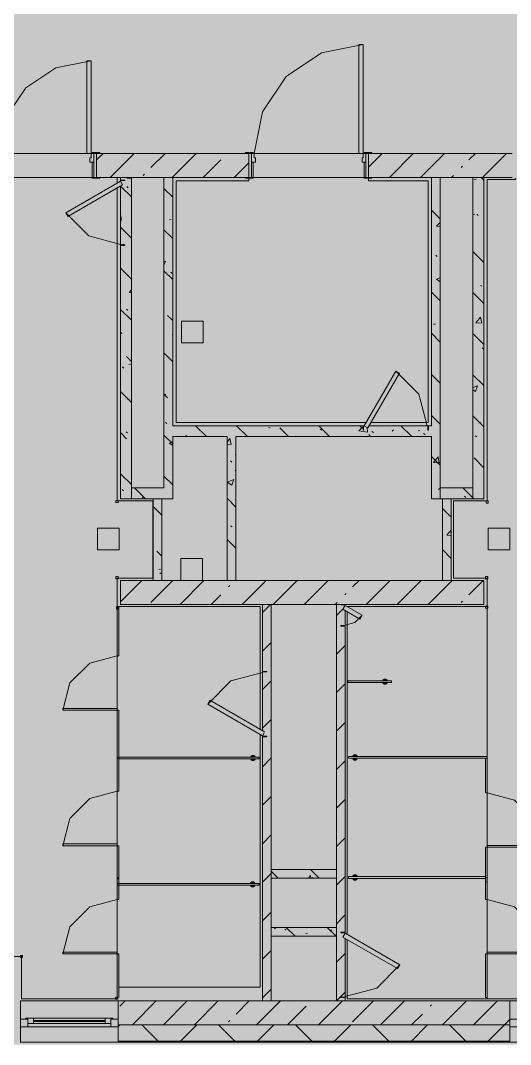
# Model space of a CAD drawing. Header units: millimetres. Extents: x -3817 to 677485, y -22715 to 103890.
# Drawn here: x 13802.1 to 13837.6, y -19606.1 to -19532.1 of the extents above; entities that cross this region are included whole.
import ezdxf

# ---------------------------------------------------------------- set-up
doc = ezdxf.new("R2010")
doc.units = ezdxf.units.MM
doc.layers.add('PDF _Геометрия', color=7, linetype='Continuous', true_color=0x1d1d1d)
doc.layers.add('PDF _Сплошная заливка', color=7, linetype='Continuous', true_color=0xffffff)

msp = doc.modelspace()

# ---------------------------------------------------------------- hatches: boundary and pattern name
at = {"layer": 'PDF _Сплошная заливка', "true_color": 0xd9d9d9, "transparency": 33554559}
for points in [[(13871.022, -19606.078), (13878.479, -19606.078), (13878.479, -19577.89), (13949.343, -19577.89), (13949.343, -19388.526), (13611.166, -19388.526), (13611.166, -19416.651), (13586.364, -19416.651), (13586.364, -19606.078), (13856.416, -19606.078)], [(13810.135, -19566.63), (13810.135, -19543.403), (13809.348, -19543.403), (13809.366, -19543.71), (13809.505, -19543.951), (13809.348, -19544.042), (13809.348, -19566.63)], [(13813.127, -19565.843), (13813.127, -19543.403), (13812.497, -19543.403), (13812.497, -19565.843), (13812.595, -19565.843)], [(13831.867, -19562.142), (13831.867, -19561.355), (13827.31, -19561.422), (13827.202, -19561.48), (13826.906, -19561.355), (13813.127, -19561.355), (13813.127, -19562.142), (13831.63, -19562.142)], [(13813.127, -19566.63), (13813.127, -19565.843), (13810.135, -19565.843), (13810.135, -19566.63), (13812.595, -19566.63)], [(13825.607, -19574.268), (13835.646, -19574.268), (13835.646, -19572.535), (13809.348, -19572.535), (13809.348, -19574.268), (13824.977, -19574.268)], [(13820.253, -19602.928), (13820.253, -19574.268), (13819.623, -19574.268), (13819.623, -19583.392), (13819.78, -19583.483), (13819.623, -19583.834), (13819.623, -19602.928)], [(13825.607, -19602.928), (13825.552, -19598.371), (13825.45, -19598.311), (13825.607, -19597.96), (13825.596, -19574.703), (13825.45, -19574.619), (13825.607, -19574.268), (13824.977, -19574.268), (13824.977, -19602.928)]]:
    msp.add_hatch(color=254, dxfattribs=at).paths.add_polyline_path(points)
at = {"layer": 'PDF _Сплошная заливка', "true_color": 0xcdcdcd, "transparency": 33554559}
for points in [[(13826.595, -19541.67), (13826.91, -19541.67), (13826.91, -19533.797), (13826.595, -19533.797), (13826.595, -19540.344)], [(13806.907, -19541.67), (13807.222, -19541.67), (13807.222, -19534.978), (13806.907, -19534.978), (13806.907, -19540.344)], [(13827.258, -19561.512), (13829.541, -19557.557), (13829.268, -19557.4), (13826.985, -19561.355), (13827.202, -19561.48)], [(13819.623, -19583.756), (13819.78, -19583.483), (13815.826, -19581.199), (13815.668, -19581.472), (13819.346, -19583.596)]]:
    msp.add_hatch(color=254, dxfattribs=at).paths.add_polyline_path(points)
h = msp.add_hatch(color=254, dxfattribs=at)
h.paths.add_polyline_path([(13800.332, -19542.3), (13800.608, -19542.3), (13800.529, -19541.67), (13800.332, -19541.67)], flags=0)
h.paths.add_polyline_path([(13807.143, -19542.3), (13807.419, -19542.3), (13807.419, -19541.67), (13807.222, -19541.67), (13807.222, -19541.985)], flags=0)
at = {"layer": 'PDF _Сплошная заливка', "true_color": 0xd9d9d9, "transparency": 33554559}
h = msp.add_hatch(color=254, dxfattribs=at)
h.paths.add_polyline_path([(13832.497, -19543.403), (13837.929, -19543.403), (13837.929, -19541.67), (13827.304, -19541.67), (13827.304, -19543.403), (13831.867, -19543.403)], flags=0)
h.paths.add_polyline_path([(13846.984, -19543.403), (13846.984, -19541.67), (13845.41, -19541.67), (13845.461, -19543.403), (13845.646, -19543.403)], flags=0)
h.paths.add_polyline_path([(13812.497, -19543.403), (13818.643, -19543.403), (13818.643, -19541.67), (13807.616, -19541.67), (13807.616, -19543.403), (13810.135, -19543.403)], flags=0)
at = {"layer": 'PDF _Сплошная заливка', "true_color": 0xd7d7d7, "transparency": 33554559}
msp.add_hatch(color=254, dxfattribs=at).paths.add_polyline_path([(13818.643, -19543.403), (13818.839, -19543.403), (13818.839, -19541.67), (13818.643, -19541.67), (13818.643, -19541.797)])
at = {"layer": 'PDF _Сплошная заливка', "true_color": 0xcdcdcd, "transparency": 33554559}
h = msp.add_hatch(color=254, dxfattribs=at)
h.paths.add_polyline_path([(13826.831, -19542.3), (13827.107, -19542.3), (13827.107, -19541.67), (13826.91, -19541.67), (13826.91, -19541.985)], flags=0)
h.paths.add_polyline_path([(13819.115, -19542.3), (13819.036, -19541.67), (13818.839, -19541.67), (13818.839, -19542.3)], flags=0)
at = {"layer": 'PDF _Сплошная заливка', "true_color": 0xcdcbc5, "transparency": 33554559}
msp.add_hatch(color=9, dxfattribs=at).paths.add_polyline_path([(13828.961, -19579.921), (13828.961, -19579.795), (13825.812, -19579.795), (13825.812, -19579.921), (13827.202, -19579.921)])
at = {"layer": 'PDF _Сплошная заливка', "true_color": 0xd9d9d9, "transparency": 33554559}
h = msp.add_hatch(color=254, dxfattribs=at)
h.paths.add_polyline_path([(13845.461, -19604.66), (13846.984, -19604.66), (13846.984, -19602.928), (13844.622, -19602.928), (13844.622, -19604.66)], flags=0)
h.paths.add_polyline_path([(13800.136, -19604.66), (13802.104, -19604.66), (13802.104, -19602.928), (13800.136, -19602.928)], flags=0)
h.paths.add_polyline_path([(13809.19, -19604.66), (13837.536, -19604.66), (13837.536, -19602.928), (13809.19, -19602.928)], flags=0)
h = msp.add_hatch(color=254, dxfattribs=at)
h.paths.add_polyline_path([(13877.219, -19605.841), (13877.219, -19604.66), (13844.622, -19604.66), (13844.622, -19605.841), (13871.022, -19605.841)], flags=0)
h.paths.add_polyline_path([(13827.202, -19605.841), (13837.536, -19605.841), (13837.536, -19604.66), (13809.19, -19604.66), (13809.19, -19605.841), (13812.595, -19605.841)], flags=0)
h.paths.add_polyline_path([(13794.23, -19605.841), (13802.104, -19605.841), (13802.104, -19604.66), (13794.23, -19604.66)], flags=0)
h.paths.add_polyline_path([(13768.775, -19605.841), (13769.822, -19605.841), (13769.822, -19604.66), (13760.767, -19604.66), (13760.767, -19605.841)], flags=0)
h.paths.add_polyline_path([(13744.232, -19605.841), (13744.232, -19604.66), (13738.327, -19604.66), (13738.327, -19605.841), (13739.562, -19605.841)], flags=0)
h.paths.add_polyline_path([(13659.224, -19605.841), (13665.495, -19605.841), (13665.495, -19604.66), (13654.471, -19604.66), (13654.471, -19605.841), (13658.408, -19605.841)], flags=0)
h.paths.add_polyline_path([(13728.606, -19605.841), (13731.24, -19605.841), (13731.24, -19604.66), (13724.39, -19604.66), (13724.39, -19605.841), (13724.955, -19605.841)], flags=0)
h.paths.add_polyline_path([(13689.903, -19605.841), (13700.926, -19605.841), (13700.926, -19604.66), (13689.903, -19604.66)], flags=0)
h.paths.add_polyline_path([(13632.031, -19605.841), (13637.937, -19605.841), (13637.937, -19604.66), (13632.031, -19604.66)], flags=0)
h.paths.add_polyline_path([(13588.568, -19605.841), (13592.663, -19605.841), (13592.663, -19604.66), (13586.364, -19604.66), (13586.394, -19605.841)], flags=0)
h.paths.add_polyline_path([(13617.071, -19605.841), (13624.945, -19605.841), (13624.945, -19604.66), (13617.071, -19604.66)], flags=0)

# ---------------------------------------------------------------- linework, layer by layer
at = {"layer": 'PDF _Геометрия', "color": 9, "lineweight": 9, "true_color": 0xb7b7b7}
for points in [[(13819.036, -19541.67), (13819.636, -19538.657), (13821.342, -19536.103), (13823.897, -19534.396), (13826.91, -19533.797)], [(13800.529, -19541.67), (13801.039, -19539.109), (13802.489, -19536.938), (13804.661, -19535.487), (13807.222, -19534.978)], [(13800.45, -19541.67), (13806.907, -19541.67), (13801.08, -19541.67), (13801.08, -19543.403), (13800.45, -19543.403)], [(13818.432, -19541.67), (13818.958, -19541.67), (13818.958, -19541.607), (13818.406, -19541.607), (13818.406, -19541.67), (13807.852, -19541.67), (13808.56, -19541.67)], [(13827.54, -19541.67), (13837.693, -19541.67)], [(13800.293, -19543.466), (13800.293, -19545.765), (13798.088, -19545.765), (13798.088, -19599.727), (13802.191, -19599.727), (13802.191, -19602.771), (13809.104, -19602.771), (13809.104, -19574.425), (13809.104, -19572.378), (13811.702, -19572.378), (13811.702, -19566.788), (13809.104, -19566.788), (13809.104, -19544.183)], [(13809.104, -19543.819), (13809.104, -19543.403), (13808.56, -19543.403)], [(13818.643, -19543.466), (13818.643, -19543.647), (13813.371, -19543.647), (13813.371, -19561.111), (13827.126, -19561.111)], [(13827.49, -19561.111), (13831.623, -19561.111), (13831.623, -19543.647), (13827.304, -19543.647), (13827.304, -19543.466)], [(13837.929, -19543.466), (13837.929, -19543.56), (13835.89, -19543.56), (13835.89, -19566.792), (13833.449, -19566.792), (13833.449, -19572.382), (13835.89, -19572.382), (13835.89, -19574.425), (13835.89, -19602.771), (13844.539, -19602.771), (13844.539, -19599.726), (13846.827, -19599.726), (13846.827, -19543.56), (13845.41, -19543.56), (13845.41, -19543.466)], [(13809.348, -19548.245), (13807.064, -19547.633), (13805.393, -19545.962)], [(13831.552, -19561.355), (13830.94, -19559.071), (13829.268, -19557.4)], [(13819.466, -19583.301), (13819.466, -19574.425), (13809.104, -19574.425), (13809.104, -19601.944)], [(13825.765, -19598.493), (13825.765, -19602.771), (13835.89, -19602.771), (13835.89, -19574.425), (13825.765, -19574.425)], [(13825.765, -19574.801), (13825.765, -19598.129)], [(13825.607, -19575.764), (13826.316, -19575.574), (13826.834, -19575.055)], [(13819.623, -19579.189), (13817.34, -19579.801), (13815.668, -19581.472)], [(13819.78, -19583.483), (13815.826, -19581.199), (13815.668, -19581.472), (13819.623, -19583.756), (13819.737, -19583.558)], [(13809.23, -19601.944), (13819.466, -19601.944), (13819.466, -19583.665)], [(13825.607, -19602.605), (13827.89, -19601.993), (13829.562, -19600.322)]]:
    msp.add_lwpolyline(points, dxfattribs=at)
for points in [[(13826.91, -19533.797), (13826.595, -19533.797), (13826.595, -19541.67), (13826.91, -19541.67)], [(13807.222, -19534.978), (13806.907, -19534.978), (13806.907, -19541.67), (13807.222, -19541.67)], [(13807.222, -19541.67), (13807.222, -19541.985), (13807.143, -19541.985), (13807.143, -19542.3), (13807.419, -19542.3), (13807.419, -19541.67)], [(13807.301, -19541.67), (13807.852, -19541.67), (13807.852, -19541.607), (13807.301, -19541.607)], [(13807.301, -19541.678), (13807.419, -19541.678), (13807.419, -19541.67), (13807.301, -19541.67)], [(13807.419, -19543.403), (13807.616, -19543.403), (13807.616, -19541.67), (13807.419, -19541.67)], [(13818.839, -19543.403), (13818.839, -19541.67), (13818.643, -19541.67), (13818.643, -19543.403)], [(13819.036, -19541.67), (13818.839, -19541.67), (13818.839, -19542.3), (13819.115, -19542.3), (13819.115, -19541.985), (13819.036, -19541.985)], [(13818.958, -19541.678), (13818.958, -19541.67), (13818.839, -19541.67), (13818.839, -19541.678)], [(13818.958, -19541.67), (13826.91, -19541.67)], [(13826.91, -19541.67), (13826.91, -19541.985), (13826.831, -19541.985), (13826.831, -19542.3), (13827.107, -19542.3), (13827.107, -19541.67)], [(13826.989, -19541.67), (13827.54, -19541.67), (13827.54, -19541.607), (13826.989, -19541.607)], [(13826.989, -19541.678), (13827.107, -19541.678), (13827.107, -19541.67), (13826.989, -19541.67)], [(13827.107, -19543.403), (13827.304, -19543.403), (13827.304, -19541.67), (13827.107, -19541.67)], [(13807.301, -19543.403), (13807.419, -19543.403), (13807.419, -19542.3), (13807.301, -19542.3)], [(13818.958, -19543.403), (13818.958, -19542.3), (13818.839, -19542.3), (13818.839, -19543.403)], [(13826.989, -19543.403), (13827.107, -19543.403), (13827.107, -19542.3), (13826.989, -19542.3)], [(13805.393, -19545.962), (13805.55, -19546.234), (13809.505, -19543.951), (13809.348, -19543.678)], [(13807.301, -19543.466), (13807.852, -19543.466), (13807.852, -19543.403), (13807.301, -19543.403)], [(13809.663, -19543.639), (13809.663, -19543.599), (13809.348, -19543.599), (13809.348, -19543.639)], [(13818.958, -19543.466), (13818.958, -19543.403), (13818.406, -19543.403), (13818.406, -19543.466)], [(13826.989, -19543.466), (13827.54, -19543.466), (13827.54, -19543.403), (13826.989, -19543.403)], [(13809.663, -19548.284), (13809.348, -19548.284), (13809.348, -19548.324), (13809.663, -19548.324)], [(13815.335, -19553.795), (13815.335, -19555.37), (13813.76, -19555.37), (13813.76, -19553.795)], [(13829.268, -19557.4), (13826.985, -19561.355), (13827.258, -19561.512), (13829.541, -19557.557)], [(13826.946, -19561.67), (13826.946, -19561.355), (13826.906, -19561.355), (13826.906, -19561.67)], [(13831.591, -19561.67), (13831.63, -19561.67), (13831.63, -19561.355), (13831.591, -19561.355)], [(13809.264, -19568.756), (13809.264, -19570.33), (13807.69, -19570.33), (13807.69, -19568.756)], [(13835.964, -19568.756), (13837.539, -19568.756), (13837.539, -19570.33), (13835.964, -19570.33)], [(13813.718, -19572.535), (13815.293, -19572.535), (13815.293, -19570.961), (13813.718, -19570.961)], [(13815.293, -19572.535), (13813.718, -19572.535), (13813.718, -19570.961), (13815.293, -19570.961)], [(13813.718, -19572.535), (13815.293, -19572.535), (13815.293, -19570.961), (13813.718, -19570.961)], [(13815.293, -19572.535), (13813.718, -19572.535), (13813.718, -19570.961), (13815.293, -19570.961)], [(13825.292, -19574.307), (13825.607, -19574.307), (13825.607, -19574.268), (13825.292, -19574.268)], [(13826.834, -19575.055), (13825.607, -19574.346), (13825.45, -19574.619), (13826.677, -19575.328)], [(13825.292, -19575.803), (13825.292, -19575.842), (13825.607, -19575.842), (13825.607, -19575.803)], [(13819.938, -19579.149), (13819.938, -19579.11), (13819.623, -19579.11), (13819.623, -19579.149)], [(13819.938, -19583.795), (13819.623, -19583.795), (13819.623, -19583.834), (13819.938, -19583.834)], [(13825.292, -19597.999), (13825.607, -19597.999), (13825.607, -19597.96), (13825.292, -19597.96)], [(13829.562, -19600.322), (13825.607, -19598.039), (13825.45, -19598.311), (13829.405, -19600.595)], [(13825.292, -19602.645), (13825.292, -19602.684), (13825.607, -19602.684), (13825.607, -19602.645)]]:
    msp.add_lwpolyline(points, close=True, dxfattribs=at)
at = {"layer": 'PDF _Геометрия', "color": 8, "lineweight": 9, "true_color": 0x737373}
for points in [[(13800.45, -19541.67), (13806.907, -19541.67)], [(13807.616, -19542.147), (13808.092, -19541.67)], [(13807.616, -19541.67), (13807.616, -19543.403)], [(13818.406, -19541.67), (13807.852, -19541.67)], [(13808.605, -19543.403), (13810.337, -19541.67)], [(13811.555, -19542.697), (13812.582, -19541.67)], [(13813.095, -19543.403), (13814.827, -19541.67)], [(13818.643, -19543.403), (13818.643, -19541.67)], [(13818.958, -19541.67), (13826.91, -19541.67)], [(13827.304, -19542.663), (13828.297, -19541.67)], [(13827.304, -19541.67), (13827.304, -19543.403)], [(13837.693, -19541.67), (13827.54, -19541.67)], [(13828.81, -19543.403), (13830.542, -19541.67)], [(13831.054, -19543.403), (13832.787, -19541.67)], [(13834.566, -19542.136), (13835.032, -19541.67)], [(13835.544, -19543.403), (13837.277, -19541.67)], [(13815.34, -19543.403), (13816.606, -19542.136)], [(13817.585, -19543.403), (13818.643, -19542.345)], [(13810.994, -19543.258), (13811.087, -19543.165)], [(13834.005, -19542.697), (13834.098, -19542.604)], [(13807.301, -19543.403), (13800.45, -19543.403)], [(13807.852, -19543.403), (13809.348, -19543.403)], [(13809.348, -19544.042), (13809.348, -19548.324), (13809.348, -19566.63), (13810.135, -19566.63), (13810.135, -19548.324), (13810.135, -19543.599), (13810.135, -19543.403), (13809.348, -19543.403), (13809.348, -19543.599)], [(13826.906, -19561.355), (13813.127, -19561.355), (13813.127, -19543.403), (13812.497, -19543.403), (13812.497, -19565.843), (13810.135, -19565.843), (13810.135, -19566.63), (13813.127, -19566.63), (13813.127, -19565.843), (13813.127, -19562.142), (13817.064, -19562.142), (13817.064, -19572.535), (13817.694, -19572.535), (13817.694, -19562.142), (13826.906, -19562.142), (13831.63, -19562.142), (13831.867, -19562.142), (13831.867, -19566.63), (13832.497, -19566.63), (13832.497, -19543.403), (13831.867, -19543.403), (13831.867, -19561.355), (13831.63, -19561.355), (13827.349, -19561.355)], [(13810.135, -19543.403), (13812.497, -19543.403)], [(13813.127, -19543.403), (13818.406, -19543.403)], [(13826.989, -19543.403), (13818.958, -19543.403)], [(13827.54, -19543.403), (13831.867, -19543.403)], [(13832.497, -19543.403), (13834.859, -19543.403)], [(13833.299, -19543.403), (13833.444, -19543.258)], [(13835.646, -19543.403), (13837.693, -19543.403)], [(13809.348, -19574.089), (13810.902, -19572.535)], [(13817.064, -19572.535), (13809.348, -19572.535), (13809.348, -19574.268), (13819.623, -19574.268), (13819.623, -19579.11), (13819.623, -19583.392)], [(13811.555, -19574.127), (13813.147, -19572.535)], [(13813.659, -19574.268), (13815.392, -19572.535)], [(13813.718, -19572.535), (13815.293, -19572.535)], [(13824.977, -19575.842), (13824.977, -19574.268), (13825.607, -19574.268), (13835.646, -19574.268), (13835.646, -19572.535), (13817.694, -19572.535)], [(13818.149, -19574.268), (13819.882, -19572.535)], [(13820.394, -19574.268), (13822.127, -19572.535)], [(13822.639, -19574.268), (13824.371, -19572.535)], [(13826.148, -19573.004), (13826.616, -19572.535)], [(13827.129, -19574.268), (13828.861, -19572.535)], [(13829.374, -19574.268), (13831.106, -19572.535)], [(13831.619, -19574.268), (13833.351, -19572.535)], [(13834.566, -19573.566), (13835.596, -19572.535)], [(13817.168, -19573.004), (13817.261, -19572.911)], [(13825.586, -19573.566), (13825.68, -19573.472)], [(13815.904, -19574.268), (13816.606, -19573.566)], [(13824.884, -19574.268), (13825.025, -19574.127)], [(13834.005, -19574.127), (13834.098, -19574.034)], [(13819.623, -19574.86), (13820.216, -19574.268)], [(13820.253, -19574.268), (13819.623, -19574.268)], [(13824.977, -19575.074), (13825.474, -19574.577)], [(13825.607, -19597.96), (13825.607, -19574.71), (13825.607, -19575.842)], [(13819.623, -19577.644), (13820.253, -19577.014)], [(13824.977, -19577.858), (13825.607, -19577.228)], [(13805.167, -19581.913), (13809.104, -19581.913), (13809.104, -19581.787), (13805.167, -19581.787), (13805.167, -19581.913), (13805.694, -19579.945), (13807.135, -19578.504), (13809.104, -19577.976)], [(13819.623, -19580.428), (13820.253, -19579.798)], [(13824.977, -19580.641), (13825.607, -19580.011)], [(13828.656, -19579.744), (13828.559, -19579.674), (13828.439, -19579.674), (13828.342, -19579.744)], [(13828.342, -19579.972), (13828.439, -19580.042), (13828.559, -19580.042), (13828.656, -19579.972)], [(13828.583, -19579.774), (13828.499, -19579.739), (13828.415, -19579.774)], [(13828.415, -19579.942), (13828.499, -19579.977), (13828.583, -19579.942)], [(13819.623, -19583.212), (13820.253, -19582.582)], [(13824.977, -19583.425), (13825.607, -19582.795)], [(13819.623, -19583.834), (13819.623, -19602.928), (13820.253, -19602.928)], [(13819.085, -19585.256), (13818.988, -19585.185), (13818.868, -19585.185), (13818.771, -19585.256)], [(13819.012, -19585.286), (13818.928, -19585.251), (13818.844, -19585.286)], [(13826.47, -19585.216), (13826.373, -19585.146), (13826.253, -19585.146), (13826.157, -19585.216)], [(13826.397, -19585.246), (13826.313, -19585.212), (13826.229, -19585.246)], [(13818.771, -19585.484), (13818.868, -19585.554), (13818.988, -19585.554), (13819.085, -19585.484)], [(13818.844, -19585.454), (13818.928, -19585.488), (13819.012, -19585.454)], [(13819.623, -19585.996), (13820.253, -19585.366)], [(13824.977, -19586.209), (13825.607, -19585.579)], [(13826.157, -19585.444), (13826.253, -19585.515), (13826.373, -19585.515), (13826.47, -19585.444)], [(13826.229, -19585.414), (13826.313, -19585.449), (13826.397, -19585.414)], [(13805.167, -19591.707), (13809.104, -19591.707), (13809.104, -19591.581), (13805.167, -19591.581), (13805.167, -19591.707), (13805.694, -19589.738), (13807.135, -19588.297), (13809.104, -19587.77)], [(13819.623, -19588.779), (13820.253, -19588.149)], [(13839.827, -19591.825), (13835.89, -19591.825), (13835.89, -19591.699), (13839.827, -19591.699), (13839.827, -19591.825), (13839.3, -19589.857), (13837.859, -19588.416), (13835.89, -19587.888)], [(13824.977, -19588.993), (13825.607, -19588.363)], [(13819.623, -19591.563), (13820.253, -19590.933)], [(13824.977, -19591.777), (13825.607, -19591.147)], [(13819.623, -19594.347), (13820.253, -19593.717)], [(13824.977, -19594.56), (13825.607, -19593.93)], [(13826.47, -19593.893), (13826.373, -19593.823), (13826.253, -19593.823), (13826.157, -19593.893)], [(13826.157, -19594.121), (13826.253, -19594.191), (13826.373, -19594.191), (13826.47, -19594.121)], [(13826.397, -19593.923), (13826.313, -19593.889), (13826.229, -19593.923)], [(13826.229, -19594.091), (13826.313, -19594.126), (13826.397, -19594.091)], [(13819.074, -19594.389), (13818.977, -19594.319), (13818.857, -19594.319), (13818.76, -19594.389)], [(13818.76, -19594.617), (13818.857, -19594.688), (13818.977, -19594.688), (13819.074, -19594.617)], [(13819.001, -19594.419), (13818.917, -19594.385), (13818.833, -19594.419)], [(13818.833, -19594.587), (13818.917, -19594.622), (13819.001, -19594.587)], [(13805.167, -19599.535), (13809.104, -19599.535), (13809.104, -19599.409), (13805.167, -19599.409), (13805.167, -19599.535), (13805.694, -19597.566), (13807.135, -19596.125), (13809.104, -19595.598)], [(13839.827, -19599.535), (13835.89, -19599.535), (13835.89, -19599.409), (13839.827, -19599.409), (13839.827, -19599.535), (13839.3, -19597.566), (13837.859, -19596.125), (13835.89, -19595.598)], [(13819.623, -19597.131), (13820.253, -19596.501)], [(13824.977, -19597.344), (13825.607, -19596.714)], [(13824.977, -19602.928), (13825.607, -19602.928), (13825.607, -19602.684), (13825.607, -19598.402)], [(13819.623, -19599.914), (13820.253, -19599.285)], [(13824.977, -19600.128), (13825.607, -19599.498)], [(13819.623, -19602.698), (13820.253, -19602.068)], [(13824.977, -19602.912), (13825.607, -19602.282)], [(13819.623, -19602.928), (13809.19, -19602.928), (13809.19, -19604.66), (13809.19, -19605.904), (13802.104, -19605.904), (13802.104, -19604.66), (13802.104, -19602.928), (13809.19, -19602.928), (13809.19, -19604.66), (13837.536, -19604.66), (13837.536, -19602.928), (13844.622, -19602.928), (13844.622, -19604.66), (13844.622, -19605.904), (13837.536, -19605.904), (13839.898, -19605.904), (13837.536, -19605.904), (13837.536, -19604.66), (13837.536, -19602.928), (13825.607, -19602.928)], [(13809.31, -19603.312), (13809.694, -19602.928)], [(13810.207, -19604.66), (13811.939, -19602.928)], [(13812.452, -19604.66), (13814.184, -19602.928)], [(13814.696, -19604.66), (13816.429, -19602.928)], [(13817.729, -19603.873), (13818.674, -19602.928)], [(13819.186, -19604.66), (13820.919, -19602.928)], [(13823.676, -19604.66), (13825.409, -19602.928)], [(13826.148, -19604.434), (13827.654, -19602.928)], [(13828.166, -19604.66), (13829.899, -19602.928)], [(13832.656, -19604.66), (13834.389, -19602.928)], [(13834.901, -19604.66), (13836.634, -19602.928)], [(13821.431, -19604.66), (13822.78, -19603.312)], [(13831.76, -19603.312), (13831.853, -19603.218)], [(13802.655, -19604.251), (13802.104, -19604.251)], [(13802.498, -19604.172), (13808.797, -19604.172)], [(13803.049, -19604.172), (13803.049, -19604.566)], [(13803.049, -19604.33), (13808.245, -19604.33)], [(13808.245, -19604.408), (13803.049, -19604.408)], [(13808.245, -19604.172), (13808.245, -19604.566)], [(13809.19, -19604.251), (13808.639, -19604.251)], [(13817.168, -19604.434), (13817.261, -19604.341)], [(13830.411, -19604.66), (13831.199, -19603.873)], [(13837.146, -19604.66), (13837.536, -19604.271)], [(13838.087, -19604.251), (13837.536, -19604.251)], [(13802.104, -19604.802), (13809.19, -19604.802)], [(13809.19, -19604.78), (13809.31, -19604.66)], [(13809.19, -19604.66), (13809.19, -19605.904), (13837.536, -19605.904), (13837.536, -19604.66)], [(13837.536, -19604.66), (13809.19, -19604.66)], [(13812.065, -19605.841), (13810.884, -19604.66)], [(13813.696, -19605.841), (13814.877, -19604.66)], [(13817.633, -19605.841), (13816.452, -19604.66)], [(13819.264, -19605.841), (13820.445, -19604.66)], [(13823.201, -19605.841), (13822.019, -19604.66)], [(13824.831, -19605.841), (13826.012, -19604.66)], [(13828.768, -19605.841), (13827.587, -19604.66)], [(13830.399, -19605.841), (13831.58, -19604.66)], [(13834.336, -19605.841), (13833.155, -19604.66)], [(13835.966, -19605.841), (13837.147, -19604.66)], [(13837.536, -19604.802), (13844.622, -19604.802)], [(13806.828, -19605.904), (13809.19, -19605.904), (13806.828, -19605.904)], [(13809.19, -19605.841), (13837.536, -19605.841)], [(13809.19, -19605.865), (13837.536, -19605.865)]]:
    msp.add_lwpolyline(points, dxfattribs=at)
at = {"layer": 'PDF _Геометрия', "color": 253, "lineweight": 9, "true_color": 0xa3a3a3}
for points in [[(13810.135, -19543.511), (13809.814, -19543.461), (13809.87, -19543.403)], [(13832.497, -19543.425), (13832.474, -19543.403)], [(13834.957, -19543.558), (13835.088, -19543.541)], [(13835.646, -19543.607), (13835.442, -19543.403)], [(13810.135, -19544.821), (13809.353, -19544.039)], [(13809.804, -19544.059), (13809.901, -19544.148)], [(13813.127, -19544.846), (13812.497, -19544.216)], [(13809.422, -19546.485), (13809.348, -19546.085)], [(13832.497, -19546.396), (13831.867, -19545.767)], [(13834.868, -19546.088), (13834.999, -19546.071)], [(13835.233, -19546.161), (13835.134, -19546.062)], [(13809.348, -19546.478), (13809.422, -19546.485)], [(13812.888, -19546.464), (13813.019, -19546.447)], [(13832.497, -19546.979), (13832.225, -19546.937), (13832.497, -19546.654)], [(13810.135, -19547.793), (13809.348, -19547.006)], [(13813.127, -19547.813), (13812.497, -19547.184)], [(13809.515, -19548.236), (13809.612, -19548.325)], [(13832.263, -19549.131), (13832.164, -19549.032)], [(13835.646, -19549.546), (13834.859, -19548.759)], [(13812.497, -19549.488), (13812.595, -19549.451)], [(13812.497, -19549.744), (13812.596, -19549.451)], [(13810.135, -19550.761), (13809.348, -19549.974)], [(13809.348, -19550.169), (13809.356, -19550.174)], [(13813.127, -19550.785), (13812.497, -19550.155)], [(13812.981, -19550.261), (13813.092, -19550.332)], [(13832.497, -19550.944), (13832.224, -19550.76), (13832.497, -19550.655)], [(13835.401, -19551.208), (13835.512, -19551.279)], [(13810.135, -19551.727), (13809.974, -19551.713), (13810.135, -19551.521)], [(13832.497, -19552.336), (13831.867, -19551.706)], [(13835.646, -19552.514), (13834.859, -19551.726)], [(13810.135, -19553.732), (13809.348, -19552.945)], [(13809.783, -19552.923), (13809.88, -19553.012)], [(13813.127, -19553.753), (13812.762, -19553.387)], [(13835.496, -19553.946), (13835.078, -19553.909), (13835.415, -19553.507)], [(13835.496, -19553.946), (13835.415, -19553.508)], [(13831.994, -19554.022), (13832.125, -19554.005)], [(13809.357, -19554.62), (13809.469, -19554.691)], [(13813.094, -19554.778), (13813.127, -19554.799)], [(13832.497, -19555.304), (13831.867, -19554.674)], [(13835.646, -19555.485), (13834.859, -19554.698)], [(13831.867, -19555.625), (13831.888, -19555.638)], [(13835.514, -19555.725), (13835.625, -19555.796)], [(13810.135, -19556.7), (13809.792, -19556.357)], [(13813.127, -19556.724), (13812.497, -19556.095)], [(13809.494, -19557.099), (13809.591, -19557.188)], [(13809.943, -19556.925), (13810.074, -19556.908)], [(13832.497, -19558.275), (13831.867, -19557.646)], [(13835.646, -19558.453), (13834.859, -19557.666)], [(13834.859, -19558.593), (13835.19, -19558.466)], [(13835.048, -19558.889), (13835.19, -19558.466)], [(13810.135, -19559.672), (13809.348, -19558.885)], [(13809.854, -19559.455), (13809.985, -19559.438)], [(13812.762, -19559.327), (13812.497, -19559.063)], [(13812.505, -19559.106), (13812.636, -19559.089)], [(13834.859, -19558.761), (13835.048, -19558.889)], [(13832.497, -19561.243), (13831.867, -19560.613)], [(13835.646, -19561.425), (13834.859, -19560.638)], [(13812.599, -19561.131), (13812.71, -19561.201)], [(13814.734, -19561.369), (13814.752, -19561.355)], [(13815.577, -19562.142), (13814.79, -19561.355)], [(13816.44, -19561.355), (13816.447, -19561.359)], [(13818.545, -19562.142), (13817.757, -19561.355)], [(13820.072, -19561.446), (13820.183, -19561.517)], [(13821.516, -19562.142), (13820.879, -19561.505)], [(13824.484, -19562.142), (13823.697, -19561.355)], [(13823.809, -19561.604), (13823.92, -19561.675)], [(13827.233, -19561.829), (13826.611, -19561.733), (13826.973, -19561.355)], [(13826.818, -19561.505), (13826.669, -19561.355)], [(13827.233, -19561.829), (13827.192, -19561.474)], [(13829.008, -19561.74), (13829.112, -19561.66)], [(13830.424, -19562.142), (13829.636, -19561.355)], [(13835.294, -19561.142), (13835.425, -19561.125)], [(13809.792, -19562.297), (13809.348, -19561.853)], [(13809.762, -19561.787), (13809.86, -19561.876)], [(13813.127, -19562.664), (13812.497, -19562.034)], [(13814.075, -19562.071), (13814.186, -19562.142)], [(13817.064, -19562.532), (13817.275, -19562.281)], [(13817.356, -19562.72), (13817.275, -19562.281)], [(13827.412, -19562.099), (13827.313, -19562)], [(13827.545, -19561.762), (13827.657, -19561.833)], [(13830.891, -19561.722), (13831.022, -19561.705)], [(13831.282, -19561.92), (13831.393, -19561.991)], [(13835.019, -19562.078), (13835.13, -19562.149)], [(13813.127, -19562.777), (13812.877, -19562.609), (13813.127, -19562.513)], [(13817.064, -19562.694), (13817.356, -19562.719)], [(13817.414, -19563.979), (13817.315, -19563.88)], [(13817.646, -19563.466), (13817.694, -19563.46)], [(13832.497, -19564.215), (13831.867, -19563.585)], [(13832.418, -19564.037), (13831.999, -19564), (13832.337, -19563.598)], [(13832.418, -19564.038), (13832.337, -19563.599)], [(13832.458, -19563.622), (13832.497, -19563.593)], [(13835.646, -19564.393), (13834.936, -19563.682)], [(13835.644, -19563.296), (13835.646, -19563.298)], [(13817.638, -19564.562), (13817.694, -19564.613)], [(13810.135, -19565.611), (13809.348, -19564.824)], [(13813.127, -19565.632), (13812.497, -19565.002)], [(13817.064, -19565.424), (13817.546, -19565.239)], [(13817.404, -19565.662), (13817.546, -19565.239)], [(13809.473, -19565.963), (13809.571, -19566.052)], [(13811.154, -19566.63), (13810.366, -19565.843)], [(13817.064, -19565.433), (13817.404, -19565.662)], [(13832.373, -19565.952), (13832.478, -19565.872)], [(13834.912, -19566.63), (13834.859, -19566.577), (13834.124, -19565.843)], [(13810.928, -19566.554), (13811.033, -19566.474)], [(13817.694, -19567.231), (13817.064, -19566.601)], [(13834.235, -19566.446), (13834.332, -19566.535)], [(13812.34, -19567.816), (13811.71, -19567.186)], [(13833.282, -19567.968), (13832.652, -19567.338)], [(13817.316, -19568.581), (13817.428, -19568.652)], [(13833.282, -19569.293), (13832.971, -19569.266), (13833.282, -19568.894)], [(13817.694, -19570.199), (13817.064, -19569.569)], [(13812.34, -19570.784), (13811.97, -19570.414)], [(13833.282, -19570.94), (13832.652, -19570.31)], [(13812.122, -19571.748), (13812.253, -19571.731)], [(13812.187, -19571.981), (13812.299, -19572.052)], [(13823.725, -19594.048), (13823.095, -19593.418)], [(13820.753, -19594.048), (13820.253, -19593.548)], [(13822.954, -19594.048), (13823.102, -19593.871)], [(13823.135, -19594.048), (13823.102, -19593.872)], [(13823.136, -19594.048), (13823.268, -19593.997)], [(13823.251, -19594.048), (13823.268, -19593.997)], [(13820.501, -19597.711), (13820.606, -19597.63)], [(13821.24, -19597.752), (13821.351, -19597.823)], [(13821.981, -19598.243), (13821.351, -19597.613)], [(13824.948, -19598.243), (13824.319, -19597.613)], [(13824.511, -19597.819), (13824.642, -19597.802)], [(13824.977, -19597.91), (13824.977, -19597.91)], [(13822.759, -19598.05), (13822.89, -19598.032)]]:
    msp.add_lwpolyline(points, dxfattribs=at)
at = {"layer": 'PDF _Геометрия', "color": 8, "lineweight": 9, "true_color": 0x737373}
for points in [[(13834.859, -19543.403), (13834.859, -19566.63), (13835.646, -19566.63), (13835.646, -19543.403)], [(13832.497, -19566.63), (13834.859, -19566.63), (13834.859, -19565.843), (13832.497, -19565.843)], [(13809.013, -19566.76), (13809.013, -19566.914), (13809.171, -19566.914), (13809.171, -19566.76)], [(13811.71, -19566.63), (13811.71, -19572.535), (13812.34, -19572.535), (13812.34, -19566.63)], [(13832.652, -19566.63), (13832.652, -19572.535), (13833.282, -19572.535), (13833.282, -19566.63)], [(13835.965, -19566.788), (13835.812, -19566.788), (13835.812, -19566.945), (13835.965, -19566.945)], [(13809.013, -19572.256), (13809.013, -19572.409), (13809.171, -19572.409), (13809.171, -19572.256)], [(13835.768, -19572.256), (13835.768, -19572.409), (13835.926, -19572.409), (13835.926, -19572.256)], [(13809.068, -19574.602), (13809.222, -19574.602), (13809.222, -19574.445), (13809.068, -19574.445)], [(13809.104, -19574.512), (13809.104, -19577.976), (13809.23, -19577.976), (13809.23, -19574.512)], [(13820.253, -19602.928), (13820.253, -19583.834), (13820.253, -19579.11), (13820.253, -19574.268), (13824.977, -19574.268), (13824.977, -19597.96), (13824.977, -19602.684), (13824.977, -19602.928)], [(13835.93, -19574.547), (13835.93, -19574.394), (13835.772, -19574.394), (13835.772, -19574.547)], [(13828.961, -19579.795), (13825.812, -19579.795), (13825.812, -19579.921), (13828.961, -19579.921)], [(13828.6, -19579.795), (13828.51, -19579.74), (13828.412, -19579.778), (13828.399, -19579.795)], [(13828.399, -19579.921), (13828.488, -19579.976), (13828.587, -19579.938), (13828.6, -19579.921)], [(13828.401, -19579.76), (13828.499, -19579.72), (13828.597, -19579.76), (13828.499, -19579.72)], [(13828.597, -19579.956), (13828.499, -19579.996), (13828.401, -19579.956), (13828.499, -19579.996)], [(13809.104, -19581.913), (13809.104, -19585.378), (13809.23, -19585.378), (13809.23, -19581.913)], [(13819.39, -19585.307), (13809.232, -19585.307), (13809.232, -19585.433), (13819.39, -19585.433)], [(13819.029, -19585.307), (13818.939, -19585.251), (13818.841, -19585.29), (13818.828, -19585.307)], [(13818.83, -19585.272), (13818.928, -19585.231), (13819.026, -19585.272), (13818.928, -19585.231)], [(13825.851, -19585.393), (13835.889, -19585.393), (13835.889, -19585.267), (13825.851, -19585.267)], [(13826.414, -19585.267), (13826.324, -19585.212), (13826.226, -19585.25), (13826.213, -19585.267)], [(13826.215, -19585.232), (13826.313, -19585.192), (13826.411, -19585.232), (13826.313, -19585.192)], [(13809.104, -19585.367), (13809.104, -19587.77), (13809.23, -19587.77), (13809.23, -19585.367)], [(13818.828, -19585.433), (13818.917, -19585.488), (13819.016, -19585.45), (13819.029, -19585.433)], [(13819.026, -19585.467), (13818.928, -19585.508), (13818.83, -19585.467), (13818.928, -19585.508)], [(13826.213, -19585.393), (13826.302, -19585.448), (13826.401, -19585.41), (13826.414, -19585.393)], [(13826.411, -19585.428), (13826.313, -19585.469), (13826.215, -19585.428), (13826.313, -19585.469)], [(13835.89, -19587.888), (13835.89, -19585.39), (13835.764, -19585.39), (13835.764, -19587.888)], [(13809.104, -19591.707), (13809.104, -19594.11), (13809.23, -19594.11), (13809.23, -19591.707)], [(13835.89, -19594.324), (13835.89, -19591.825), (13835.764, -19591.825), (13835.764, -19594.324)], [(13820.253, -19594.048), (13824.977, -19594.048), (13824.977, -19593.418), (13820.253, -19593.418)], [(13809.104, -19594.023), (13809.104, -19595.598), (13809.23, -19595.598), (13809.23, -19594.023)], [(13825.851, -19594.07), (13835.762, -19594.07), (13835.762, -19593.944), (13825.851, -19593.944)], [(13826.414, -19593.944), (13826.324, -19593.889), (13826.226, -19593.927), (13826.213, -19593.944)], [(13826.213, -19594.07), (13826.302, -19594.125), (13826.401, -19594.087), (13826.414, -19594.07)], [(13826.215, -19593.909), (13826.313, -19593.869), (13826.411, -19593.909), (13826.313, -19593.869)], [(13826.411, -19594.105), (13826.313, -19594.146), (13826.215, -19594.105), (13826.313, -19594.146)], [(13835.89, -19595.598), (13835.89, -19594.023), (13835.764, -19594.023), (13835.764, -19595.598)], [(13819.379, -19594.44), (13809.108, -19594.44), (13809.108, -19594.566), (13819.379, -19594.566)], [(13819.017, -19594.44), (13818.928, -19594.385), (13818.829, -19594.423), (13818.816, -19594.44)], [(13818.816, -19594.566), (13818.906, -19594.621), (13819.004, -19594.583), (13819.017, -19594.566)], [(13818.819, -19594.405), (13818.917, -19594.365), (13819.015, -19594.405), (13818.917, -19594.365)], [(13819.015, -19594.601), (13818.917, -19594.642), (13818.819, -19594.601), (13818.917, -19594.642)], [(13820.253, -19598.243), (13824.977, -19598.243), (13824.977, -19597.613), (13820.253, -19597.613)], [(13802.116, -19599.798), (13802.269, -19599.798), (13802.269, -19599.641), (13802.116, -19599.641)], [(13809.104, -19599.535), (13809.104, -19602.684), (13809.23, -19602.684), (13809.23, -19599.535)], [(13835.89, -19602.684), (13835.89, -19599.535), (13835.764, -19599.535), (13835.764, -19602.684)], [(13808.994, -19602.656), (13808.994, -19602.81), (13809.151, -19602.81), (13809.151, -19602.656)], [(13802.104, -19604.802), (13802.104, -19604.251), (13802.655, -19604.251), (13802.655, -19604.802)], [(13808.797, -19604.172), (13802.498, -19604.172), (13802.498, -19604.251), (13802.655, -19604.251), (13802.655, -19604.566), (13808.639, -19604.566), (13808.639, -19604.251), (13808.797, -19604.251)], [(13808.639, -19604.802), (13808.639, -19604.251), (13809.19, -19604.251), (13809.19, -19604.802)], [(13837.536, -19604.802), (13837.536, -19604.251), (13838.087, -19604.251), (13838.087, -19604.802)], [(13802.104, -19605.904), (13804.466, -19605.904)]]:
    msp.add_lwpolyline(points, close=True, dxfattribs=at)
at = {"layer": 'PDF _Сплошная заливка', "color": 254, "lineweight": 35, "true_color": 0xcdcdcd, "transparency": 33554559}
for points in [[(13807.852, -19541.67), (13807.852, -19541.607), (13807.301, -19541.67)], [(13818.958, -19541.67), (13818.958, -19541.607), (13818.432, -19541.67)], [(13807.419, -19543.403), (13807.419, -19542.3), (13807.301, -19543.403), (13807.301, -19542.3)], [(13818.958, -19543.403), (13818.958, -19542.3), (13818.839, -19543.403), (13818.839, -19542.3)], [(13827.107, -19543.403), (13827.107, -19542.3), (13826.989, -19543.403), (13826.989, -19542.3)], [(13805.55, -19546.234), (13809.505, -19543.951), (13805.393, -19545.962), (13809.348, -19543.678)], [(13807.852, -19543.466), (13807.852, -19543.403), (13807.301, -19543.466)], [(13818.958, -19543.466), (13818.958, -19543.403), (13818.406, -19543.466)], [(13826.677, -19575.328), (13826.834, -19575.055), (13825.45, -19574.619), (13825.607, -19574.346)], [(13829.405, -19600.595), (13829.562, -19600.322), (13825.45, -19598.311), (13825.607, -19598.039)]]:
    msp.add_solid(points, dxfattribs=at)
at = {"layer": 'PDF _Сплошная заливка', "color": 254, "lineweight": 35, "true_color": 0xd7d7d7, "transparency": 33554559}
for points in [[(13807.616, -19543.403), (13807.616, -19541.67), (13807.419, -19543.403), (13807.419, -19541.67)], [(13827.107, -19543.403), (13827.304, -19543.403), (13827.107, -19541.67), (13827.304, -19541.67)]]:
    msp.add_solid(points, dxfattribs=at)
at = {"layer": 'PDF _Сплошная заливка', "color": 254, "lineweight": 35, "true_color": 0xd9d9d9, "transparency": 33554559}
for points in [[(13832.497, -19566.63), (13832.497, -19543.403), (13831.867, -19566.63), (13831.867, -19543.403)], [(13835.646, -19566.63), (13835.646, -19543.403), (13834.859, -19566.63), (13834.859, -19543.403)], [(13817.694, -19572.535), (13817.694, -19562.142), (13817.064, -19572.535), (13817.064, -19562.142)], [(13834.859, -19566.63), (13834.859, -19565.843), (13832.497, -19566.63), (13832.497, -19565.843)], [(13812.34, -19572.535), (13812.34, -19566.63), (13811.71, -19572.535), (13811.71, -19566.63)], [(13833.282, -19572.535), (13833.282, -19566.63), (13832.652, -19572.535), (13832.652, -19566.63)], [(13824.977, -19594.048), (13824.977, -19593.418), (13820.253, -19594.048), (13820.253, -19593.418)], [(13824.977, -19598.243), (13824.977, -19597.613), (13820.253, -19598.243), (13820.253, -19597.613)]]:
    msp.add_solid(points, dxfattribs=at)
at = {"layer": 'PDF _Сплошная заливка', "color": 9, "lineweight": 35, "true_color": 0xcdcbc5, "transparency": 33554559}
for points in [[(13809.23, -19577.976), (13809.23, -19574.512), (13809.104, -19577.976), (13809.104, -19574.512)], [(13809.23, -19585.378), (13809.23, -19581.913), (13809.104, -19585.378), (13809.104, -19581.913)], [(13809.232, -19585.433), (13819.39, -19585.433), (13809.232, -19585.307), (13819.39, -19585.307)], [(13835.889, -19585.393), (13835.889, -19585.267), (13825.851, -19585.393), (13825.851, -19585.267)], [(13809.23, -19587.77), (13809.23, -19585.367), (13809.104, -19587.77), (13809.104, -19585.367)], [(13835.89, -19587.888), (13835.89, -19585.39), (13835.764, -19587.888), (13835.764, -19585.39)], [(13809.23, -19594.11), (13809.23, -19591.707), (13809.104, -19594.11), (13809.104, -19591.707)], [(13835.89, -19594.324), (13835.89, -19591.825), (13835.764, -19594.324), (13835.764, -19591.825)], [(13809.23, -19595.598), (13809.23, -19594.023), (13809.104, -19595.598), (13809.104, -19594.023)], [(13835.762, -19594.07), (13835.762, -19593.944), (13825.851, -19594.07), (13825.851, -19593.944)], [(13835.764, -19595.598), (13835.89, -19595.598), (13835.764, -19594.023), (13835.89, -19594.023)], [(13809.108, -19594.566), (13819.379, -19594.566), (13809.108, -19594.44), (13819.379, -19594.44)], [(13809.23, -19602.684), (13809.23, -19599.535), (13809.104, -19602.684), (13809.104, -19599.535)], [(13835.89, -19602.684), (13835.89, -19599.535), (13835.764, -19602.684), (13835.764, -19599.535)]]:
    msp.add_solid(points, dxfattribs=at)

doc.saveas('drawing.dxf')
